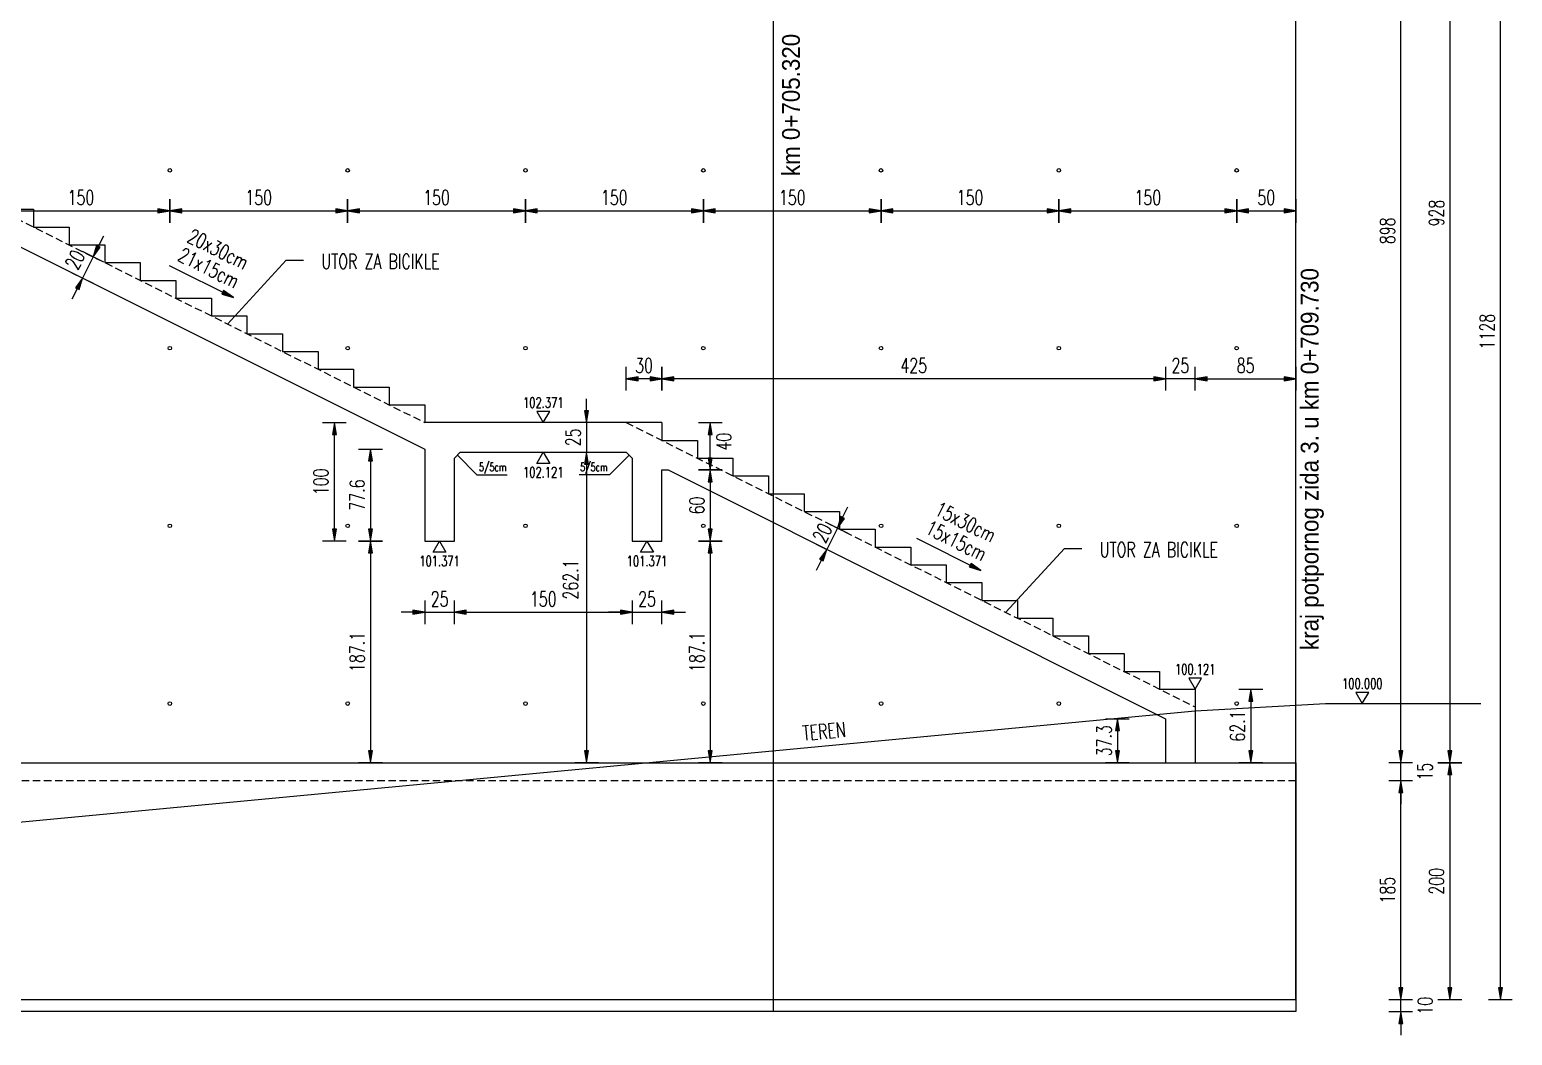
# Model space of a CAD drawing. Extents: x 5880 to 13065, y 60271 to 65757.
# Drawn here: x 10513 to 11764, y 64260 to 65109 of the extents above; entities that cross this region are included whole.
import ezdxf
from ezdxf.enums import TextEntityAlignment as Align

# ---------------------------------------------------------------- set-up
doc = ezdxf.new("R2010")
doc.units = 0
doc.header["$LTSCALE"] = 50
doc.header["$PDMODE"] = 34
doc.header["$PDSIZE"] = 5
doc.linetypes.add('HIDDEN2', pattern=[0.1875, 0.125, -0.0625])
doc.layers.get('DEFPOINTS').update_dxf_attribs({"linetype": 'CONTINUOUS'})
for name, color, linetype in [('BETON', 7, 'CONTINUOUS'), ('BETON TANKO', 40, 'CONTINUOUS'), ('KOTE', 4, 'CONTINUOUS'), ('NEVIDLJIVO', 9, 'HIDDEN2'), ('TANKO', 8, 'CONTINUOUS'), ('TEKST', 7, 'CONTINUOUS')]:
    doc.layers.add(name, color=color, linetype=linetype)
doc.styles.add('KOTE', font='romans.shx', dxfattribs={"width": 0.7})
doc.styles.get("Standard").update_dxf_attribs({"font": 'romans.shx', "width": 0.9})
doc.dimstyles.new('M50', dxfattribs={"dimscale": 100, "dimtxt": 0.125, "dimasz": 0.1, "dimexe": 0.4, "dimexo": 2, "dimgap": 0.05, "dimtad": 1, "dimdec": 1, "dimrnd": 0.01, "dimdsep": 46, "dimtxsty": 'KOTE', "dimblk1": 'S', "dimblk2": 'S', "dimsah": 1, "dimcen": 0.4, "dimdle": 0.4, "dimse1": 1, "dimse2": 1, "dimclrd": 8, "dimclre": 251, "dimclrt": 4, "dimadec": 0, "dimazin": 0, "dimtfac": 1, "dimtdec": 1, "dimtmove": 2, "dimatfit": 3, "dimldrblk": 'S', "dimfxl": 0, "dimtvp": 1, "dimtolj": 1, "dimtzin": 4, "dimarcsym": 0})

# ---------------------------------------------------------------- blocks, each defined once
blk = doc.blocks.new('S')
at = {"layer": 'KOTE', "color": 9}
blk.add_line((0, 1), (0, -1), dxfattribs=at)
blk.add_lwpolyline([(-1, 0.17), (-1, -0.17), (0, 0)], close=True, dxfattribs=at)
at = {"layer": 'KOTE', "color": 9, "linetype": 'ByBlock'}
blk.add_solid([(-1, 0.17), (-1, -0.17), (0, 0)], dxfattribs=at)
blk = doc.blocks.new('*D101')
at = {"layer": 'DEFPOINTS', "color": 0}
for p in [(11581.2, 64289.9), (11669.7, 64289.9), (11581.2, 64279.9)]:
    blk.add_point(p, dxfattribs=at)
at = {"layer": 'TANKO', "color": 8, "lineweight": -2}
for p, q in [((11669.7, 64299.9), (11669.7, 64309.9)), ((11669.7, 64279.9), (11669.7, 64289.9)), ((11669.7, 64269.9), (11669.7, 64259.9))]:
    blk.add_line(p, q, dxfattribs=at)
at = {"layer": 'TANKO', "color": 8, "lineweight": -2, "xscale": 10, "yscale": 10, "zscale": 10}
for p, rotation in [((11669.7, 64289.9), 270), ((11669.7, 64279.9), 90)]:
    blk.add_blockref('S', p, dxfattribs=dict(at, rotation=rotation))
at = {"layer": 'TANKO', "color": 4, "insert": (11690.3, 64284.9), "char_height": 12.5, "attachment_point": 5, "rotation": 90, "style": 'KOTE'}
blk.add_mtext('\\A1;10', dxfattribs=at)
blk = doc.blocks.new('*D102')
at = {"layer": 'DEFPOINTS', "color": 0}
for p in [(11581.2, 64474.9), (11669.7, 64474.9), (11581.2, 64289.9)]:
    blk.add_point(p, dxfattribs=at)
at = {"layer": 'TANKO', "color": 8, "lineweight": -2}
blk.add_line((11669.7, 64299.9), (11669.7, 64464.9), dxfattribs=at)
at = {"layer": 'TANKO', "color": 8, "lineweight": -2, "xscale": 10, "yscale": 10, "zscale": 10}
for p, rotation in [((11669.7, 64474.9), 90), ((11669.7, 64289.9), 270)]:
    blk.add_blockref('S', p, dxfattribs=dict(at, rotation=rotation))
at = {"layer": 'TANKO', "color": 4, "insert": (11658.5, 64382.4), "char_height": 12.5, "attachment_point": 5, "rotation": 90, "style": 'KOTE'}
blk.add_mtext('\\A1;185', dxfattribs=at)
blk = doc.blocks.new('*D103')
at = {"layer": 'DEFPOINTS', "color": 0}
for p in [(11581.2, 65387.8), (11669.7, 65387.8), (11581.2, 64489.9)]:
    blk.add_point(p, dxfattribs=at)
at = {"layer": 'TANKO', "color": 8, "lineweight": -2}
blk.add_line((11669.7, 64499.9), (11669.7, 65377.8), dxfattribs=at)
at = {"layer": 'TANKO', "color": 8, "lineweight": -2, "xscale": 10, "yscale": 10, "zscale": 10}
for p, rotation in [((11669.7, 65387.8), 90), ((11669.7, 64489.9), 270)]:
    blk.add_blockref('S', p, dxfattribs=dict(at, rotation=rotation))
at = {"layer": 'TANKO', "color": 4, "insert": (11658.5, 64938.8), "char_height": 12.5, "attachment_point": 5, "rotation": 90, "style": 'KOTE'}
blk.add_mtext('\\A1;898', dxfattribs=at)
blk = doc.blocks.new('*D120')
at = {"layer": 'DEFPOINTS', "color": 0}
for p in [(11581.2, 65417.8), (11581.2, 64489.9), (11711.1, 64489.9)]:
    blk.add_point(p, dxfattribs=at)
at = {"layer": 'TANKO', "color": 8, "lineweight": -2}
blk.add_line((11711.1, 65407.8), (11711.1, 64499.9), dxfattribs=at)
at = {"layer": 'TANKO', "color": 8, "lineweight": -2, "xscale": 10, "yscale": 10, "zscale": 10}
for p, rotation in [((11711.1, 65417.8), 90), ((11711.1, 64489.9), 270)]:
    blk.add_blockref('S', p, dxfattribs=dict(at, rotation=rotation))
at = {"layer": 'TANKO', "color": 4, "insert": (11699.9, 64953.8), "char_height": 12.5, "attachment_point": 5, "rotation": 90, "style": 'KOTE'}
blk.add_mtext('\\A1;928', dxfattribs=at)
blk = doc.blocks.new('*D121')
at = {"layer": 'DEFPOINTS', "color": 0}
for p in [(11581.2, 64489.9), (11581.2, 64289.9), (11711.1, 64289.9)]:
    blk.add_point(p, dxfattribs=at)
at = {"layer": 'TANKO', "color": 8, "lineweight": -2}
blk.add_line((11711.1, 64479.9), (11711.1, 64299.9), dxfattribs=at)
at = {"layer": 'TANKO', "color": 8, "lineweight": -2, "xscale": 10, "yscale": 10, "zscale": 10}
for p, rotation in [((11711.1, 64489.9), 90), ((11711.1, 64289.9), 270)]:
    blk.add_blockref('S', p, dxfattribs=dict(at, rotation=rotation))
at = {"layer": 'TANKO', "color": 4, "insert": (11699.9, 64389.9), "char_height": 12.5, "attachment_point": 5, "rotation": 90, "style": 'KOTE'}
blk.add_mtext('\\A1;200', dxfattribs=at)
blk = doc.blocks.new('*D122')
at = {"layer": 'DEFPOINTS', "color": 0}
for p in [(11581.2, 65417.8), (11753.8, 65417.8), (11581.2, 64289.9)]:
    blk.add_point(p, dxfattribs=at)
at = {"layer": 'TANKO', "color": 8, "lineweight": -2}
blk.add_line((11753.8, 64299.9), (11753.8, 65407.8), dxfattribs=at)
at = {"layer": 'TANKO', "color": 8, "lineweight": -2, "xscale": 10, "yscale": 10, "zscale": 10}
for p, rotation in [((11753.8, 65417.8), 90), ((11753.8, 64289.9), 270)]:
    blk.add_blockref('S', p, dxfattribs=dict(at, rotation=rotation))
at = {"layer": 'TANKO', "color": 4, "insert": (11742.6, 64853.8), "char_height": 12.5, "attachment_point": 5, "rotation": 90, "style": 'KOTE'}
blk.add_mtext('\\A1;1128', dxfattribs=at)
blk = doc.blocks.new('*D123')
at = {"layer": 'DEFPOINTS', "color": 0}
for p in [(11581.2, 64489.9), (11669.7, 64489.9), (11581.2, 64474.9)]:
    blk.add_point(p, dxfattribs=at)
at = {"layer": 'TANKO', "color": 8, "lineweight": -2}
for p, q in [((11669.7, 64499.9), (11669.7, 64509.9)), ((11669.7, 64474.9), (11669.7, 64489.9)), ((11669.7, 64464.9), (11669.7, 64454.9))]:
    blk.add_line(p, q, dxfattribs=at)
at = {"layer": 'TANKO', "color": 8, "lineweight": -2, "xscale": 10, "yscale": 10, "zscale": 10}
for p, rotation in [((11669.7, 64489.9), 270), ((11669.7, 64474.9), 90)]:
    blk.add_blockref('S', p, dxfattribs=dict(at, rotation=rotation))
at = {"layer": 'TANKO', "color": 4, "insert": (11690.1, 64482.4), "char_height": 12.5, "attachment_point": 5, "rotation": 90, "style": 'KOTE'}
blk.add_mtext('\\A1;15', dxfattribs=at)
blk = doc.blocks.new('*D126')
at = {"layer": 'BETON', "color": 8, "lineweight": -2}
blk.add_line((10856.3, 65479.9), (11036.3, 65479.9), dxfattribs=at)
at = {"layer": 'DEFPOINTS', "color": 0}
for p in [(11046.3, 65479.9), (10846.3, 64790.1), (11046.3, 64777)]:
    blk.add_point(p, dxfattribs=at)
at = {"layer": 'BETON', "color": 8, "lineweight": -2, "xscale": 10, "yscale": 10, "zscale": 10, "rotation": 180}
blk.add_blockref('S', (10846.3, 65479.9), dxfattribs=at)
at = {"layer": 'BETON', "color": 8, "lineweight": -2, "xscale": 10, "yscale": 10, "zscale": 10}
blk.add_blockref('S', (11046.3, 65479.9), dxfattribs=at)
at = {"layer": 'BETON', "color": 4, "insert": (10946.3, 65491.2), "char_height": 12.5, "attachment_point": 5, "style": 'KOTE'}
blk.add_mtext('\\A1;200', dxfattribs=at)
blk = doc.blocks.new('GKOT')
at = {"layer": 'TANKO'}
blk.add_lwpolyline([(0, 0), (0.155, 0.268), (-0.155, 0.268)], close=True, dxfattribs=at)
at = {"layer": 'KOTE', "style": 'KOTE', "width": 0.7}
blk.add_attdef('KOTA', text='', height=0.25, dxfattribs=at).set_placement((0, 0.482), align=Align.MIDDLE)
blk = doc.blocks.new('dKOT')
at = {"layer": 'TANKO'}
blk.add_lwpolyline([(0, 0), (0.155, -0.268), (-0.155, -0.268)], close=True, dxfattribs=at)
at = {"layer": 'KOTE', "style": 'KOTE', "width": 0.7}
blk.add_attdef('KOTA', text='', height=0.25, dxfattribs=at).set_placement((0, -0.482), align=Align.MIDDLE)
blk = doc.blocks.new('*D150')
at = {"layer": 'DEFPOINTS', "color": 0}
for p in [(10567.5, 64916.3), (10557.6, 64899), (10558.5, 64898.5)]:
    blk.add_point(p, dxfattribs=at)
at = {"layer": 'TANKO', "color": 8, "lineweight": -2}
for p, q in [((10571, 64925.8), (10575.5, 64934.7)), ((10566.5, 64916.8), (10557.6, 64899)), ((10553.1, 64890), (10548.6, 64881.1))]:
    blk.add_line(p, q, dxfattribs=at)
at = {"layer": 'TANKO', "color": 8, "lineweight": -2, "xscale": 10, "yscale": 10, "zscale": 10}
for p, rotation in [((10566.5, 64916.8), 243.434948822908), ((10557.6, 64899), 63.43494882290801)]:
    blk.add_blockref('S', p, dxfattribs=dict(at, rotation=rotation))
at = {"layer": 'TANKO', "color": 4, "insert": (10551.2, 64914.3), "char_height": 12.5, "attachment_point": 5, "rotation": 63.4349, "style": 'KOTE'}
blk.add_mtext('\\A1;20', dxfattribs=at)
blk = doc.blocks.new('*D151')
at = {"layer": 'DEFPOINTS', "color": 0}
for p in [(11221.2, 64674.5), (11185.4, 64670), (11212.3, 64656.6)]:
    blk.add_point(p, dxfattribs=at)
at = {"layer": 'TANKO', "color": 8, "lineweight": -2}
for p, q in [((11198.8, 64696.8), (11203.3, 64705.8)), ((11194.4, 64687.9), (11185.4, 64670)), ((11181, 64661.1), (11176.5, 64652.1))]:
    blk.add_line(p, q, dxfattribs=at)
at = {"layer": 'TANKO', "color": 8, "lineweight": -2, "xscale": 10, "yscale": 10, "zscale": 10}
for p, rotation in [((11194.4, 64687.9), 243.434948822922), ((11185.4, 64670), 63.43494882292201)]:
    blk.add_blockref('S', p, dxfattribs=dict(at, rotation=rotation))
at = {"layer": 'TANKO', "color": 4, "insert": (11181.8, 64683.8), "char_height": 12.5, "attachment_point": 5, "rotation": 63.4349, "style": 'KOTE'}
blk.add_mtext('\\A1;20', dxfattribs=at)
blk = doc.blocks.new('STR')
at = {"layer": 'KOTE', "color": 9}
blk.add_lwpolyline([(-1, 0.17), (-1, -0.17), (0, 0)], close=True, dxfattribs=at)
at = {"layer": 'KOTE', "color": 9, "linetype": 'ByBlock'}
blk.add_solid([(-1, 0.17), (-1, -0.17), (0, 0)], dxfattribs=at)
blk = doc.blocks.new('*D158')
at = {"layer": 'DEFPOINTS', "color": 0}
for p in [(10846.3, 64677), (10871.3, 64677), (10871.3, 64616.9)]:
    blk.add_point(p, dxfattribs=at)
at = {"layer": 'TANKO', "color": 8, "lineweight": -2}
for p, q in [((10836.3, 64616.9), (10826.3, 64616.9)), ((10846.3, 64616.9), (10871.3, 64616.9)), ((10881.3, 64616.9), (10891.3, 64616.9))]:
    blk.add_line(p, q, dxfattribs=at)
at = {"layer": 'TANKO', "color": 8, "lineweight": -2, "xscale": 10, "yscale": 10, "zscale": 10}
blk.add_blockref('S', (10846.3, 64616.9), dxfattribs=at)
at = {"layer": 'TANKO', "color": 8, "lineweight": -2, "xscale": 10, "yscale": 10, "zscale": 10, "rotation": 180}
blk.add_blockref('S', (10871.3, 64616.9), dxfattribs=at)
at = {"layer": 'TANKO', "color": 4, "insert": (10858.8, 64628.1), "char_height": 12.5, "attachment_point": 5, "style": 'KOTE'}
blk.add_mtext('\\A1;25', dxfattribs=at)
blk = doc.blocks.new('*D159')
at = {"layer": 'DEFPOINTS', "color": 0}
for p in [(10871.3, 64677), (11021.3, 64677), (11021.3, 64616.9)]:
    blk.add_point(p, dxfattribs=at)
at = {"layer": 'TANKO', "color": 8, "lineweight": -2}
blk.add_line((10881.3, 64616.9), (11011.3, 64616.9), dxfattribs=at)
at = {"layer": 'TANKO', "color": 8, "lineweight": -2, "xscale": 10, "yscale": 10, "zscale": 10, "rotation": 180}
blk.add_blockref('S', (10871.3, 64616.9), dxfattribs=at)
at = {"layer": 'TANKO', "color": 8, "lineweight": -2, "xscale": 10, "yscale": 10, "zscale": 10}
blk.add_blockref('S', (11021.3, 64616.9), dxfattribs=at)
at = {"layer": 'TANKO', "color": 4, "insert": (10946.3, 64628.1), "char_height": 12.5, "attachment_point": 5, "style": 'KOTE'}
blk.add_mtext('\\A1;150', dxfattribs=at)
blk = doc.blocks.new('*D160')
at = {"layer": 'DEFPOINTS', "color": 0}
for p in [(11021.3, 64677), (11046.3, 64677), (11046.3, 64616.9)]:
    blk.add_point(p, dxfattribs=at)
at = {"layer": 'TANKO', "color": 8, "lineweight": -2}
for p, q in [((11011.3, 64616.9), (11001.3, 64616.9)), ((11021.3, 64616.9), (11046.3, 64616.9)), ((11056.3, 64616.9), (11066.3, 64616.9))]:
    blk.add_line(p, q, dxfattribs=at)
at = {"layer": 'TANKO', "color": 8, "lineweight": -2, "xscale": 10, "yscale": 10, "zscale": 10}
blk.add_blockref('S', (11021.3, 64616.9), dxfattribs=at)
at = {"layer": 'TANKO', "color": 8, "lineweight": -2, "xscale": 10, "yscale": 10, "zscale": 10, "rotation": 180}
blk.add_blockref('S', (11046.3, 64616.9), dxfattribs=at)
at = {"layer": 'TANKO', "color": 4, "insert": (11033.8, 64628.1), "char_height": 12.5, "attachment_point": 5, "style": 'KOTE'}
blk.add_mtext('\\A1;25', dxfattribs=at)
blk = doc.blocks.new('*D161')
at = {"layer": 'DEFPOINTS', "color": 0}
for p in [(11046.3, 64737), (11046.3, 64677), (11087.1, 64677)]:
    blk.add_point(p, dxfattribs=at)
at = {"layer": 'TANKO', "color": 8, "lineweight": -2}
blk.add_line((11087.1, 64727), (11087.1, 64687), dxfattribs=at)
at = {"layer": 'TANKO', "color": 8, "lineweight": -2, "xscale": 10, "yscale": 10, "zscale": 10}
for p, rotation in [((11087.1, 64737), 90), ((11087.1, 64677), 270)]:
    blk.add_blockref('S', p, dxfattribs=dict(at, rotation=rotation))
at = {"layer": 'TANKO', "color": 4, "insert": (11075.9, 64707), "char_height": 12.5, "attachment_point": 5, "rotation": 90, "style": 'KOTE'}
blk.add_mtext('\\A1;60', dxfattribs=at)
blk = doc.blocks.new('*D162')
at = {"layer": 'DEFPOINTS', "color": 0}
for p in [(11046.3, 64677), (11079.6, 64489.9), (11087.1, 64489.9)]:
    blk.add_point(p, dxfattribs=at)
at = {"layer": 'TANKO', "color": 8, "lineweight": -2}
blk.add_line((11087.1, 64667), (11087.1, 64499.9), dxfattribs=at)
at = {"layer": 'TANKO', "color": 8, "lineweight": -2, "xscale": 10, "yscale": 10, "zscale": 10}
for p, rotation in [((11087.1, 64677), 90), ((11087.1, 64489.9), 270)]:
    blk.add_blockref('S', p, dxfattribs=dict(at, rotation=rotation))
at = {"layer": 'TANKO', "color": 4, "insert": (11075.9, 64583.4), "char_height": 12.5, "attachment_point": 5, "rotation": 90, "style": 'KOTE'}
blk.add_mtext('\\A1;187.1', dxfattribs=at)
blk = doc.blocks.new('*D163')
at = {"layer": 'DEFPOINTS', "color": 0}
for p in [(10846.3, 64754.6), (10800.5, 64677), (10846.3, 64677)]:
    blk.add_point(p, dxfattribs=at)
at = {"layer": 'TANKO', "color": 8, "lineweight": -2}
blk.add_line((10800.5, 64744.6), (10800.5, 64687), dxfattribs=at)
at = {"layer": 'TANKO', "color": 8, "lineweight": -2, "xscale": 10, "yscale": 10, "zscale": 10}
for p, rotation in [((10800.5, 64754.6), 90), ((10800.5, 64677), 270)]:
    blk.add_blockref('S', p, dxfattribs=dict(at, rotation=rotation))
at = {"layer": 'TANKO', "color": 4, "insert": (10789.2, 64715.8), "char_height": 12.5, "attachment_point": 5, "rotation": 90, "style": 'KOTE'}
blk.add_mtext('\\A1;77.6', dxfattribs=at)
blk = doc.blocks.new('*D164')
at = {"layer": 'DEFPOINTS', "color": 0}
for p in [(10846.3, 64677), (10800.5, 64489.9), (10800.5, 64489.9)]:
    blk.add_point(p, dxfattribs=at)
at = {"layer": 'TANKO', "color": 8, "lineweight": -2}
blk.add_line((10800.5, 64667), (10800.5, 64499.9), dxfattribs=at)
at = {"layer": 'TANKO', "color": 8, "lineweight": -2, "xscale": 10, "yscale": 10, "zscale": 10}
for p, rotation in [((10800.5, 64677), 90), ((10800.5, 64489.9), 270)]:
    blk.add_blockref('S', p, dxfattribs=dict(at, rotation=rotation))
at = {"layer": 'TANKO', "color": 4, "insert": (10789.2, 64583.4), "char_height": 12.5, "attachment_point": 5, "rotation": 90, "style": 'KOTE'}
blk.add_mtext('\\A1;187.1', dxfattribs=at)
blk = doc.blocks.new('*D165')
at = {"layer": 'DEFPOINTS', "color": 0}
for p in [(10981.8, 64777), (10981.8, 64752), (10982.8, 64752)]:
    blk.add_point(p, dxfattribs=at)
at = {"layer": 'TANKO', "color": 8, "lineweight": -2}
for p, q in [((10982.8, 64787), (10982.8, 64797)), ((10982.8, 64777), (10982.8, 64752)), ((10982.8, 64742), (10982.8, 64732))]:
    blk.add_line(p, q, dxfattribs=at)
at = {"layer": 'TANKO', "color": 8, "lineweight": -2, "xscale": 10, "yscale": 10, "zscale": 10}
for p, rotation in [((10982.8, 64777), 270), ((10982.8, 64752), 90)]:
    blk.add_blockref('S', p, dxfattribs=dict(at, rotation=rotation))
at = {"layer": 'TANKO', "color": 4, "insert": (10971.5, 64764.5), "char_height": 12.5, "attachment_point": 5, "rotation": 90, "style": 'KOTE'}
blk.add_mtext('\\A1;25', dxfattribs=at)
blk = doc.blocks.new('*D166')
at = {"layer": 'DEFPOINTS', "color": 0}
for p in [(10981.8, 64752), (10982.8, 64489.9), (10982.8, 64489.9)]:
    blk.add_point(p, dxfattribs=at)
at = {"layer": 'TANKO', "color": 8, "lineweight": -2}
blk.add_line((10982.8, 64742), (10982.8, 64499.9), dxfattribs=at)
at = {"layer": 'TANKO', "color": 8, "lineweight": -2, "xscale": 10, "yscale": 10, "zscale": 10}
for p, rotation in [((10982.8, 64752), 90), ((10982.8, 64489.9), 270)]:
    blk.add_blockref('S', p, dxfattribs=dict(at, rotation=rotation))
at = {"layer": 'TANKO', "color": 4, "insert": (10969.4, 64644.6), "char_height": 12.5, "attachment_point": 5, "rotation": 90, "style": 'KOTE'}
blk.add_mtext('\\A1;262.1', dxfattribs=at)
blk = doc.blocks.new('*D180')
at = {"layer": 'DEFPOINTS', "color": 0}
for p in [(10770, 64777), (10846.3, 64777), (10846.3, 64677)]:
    blk.add_point(p, dxfattribs=at)
at = {"layer": 'TANKO', "color": 8, "lineweight": -2}
blk.add_line((10770, 64687), (10770, 64767), dxfattribs=at)
at = {"layer": 'TANKO', "color": 8, "lineweight": -2, "xscale": 10, "yscale": 10, "zscale": 10}
for p, rotation in [((10770, 64777), 90), ((10770, 64677), 270)]:
    blk.add_blockref('S', p, dxfattribs=dict(at, rotation=rotation))
at = {"layer": 'TANKO', "color": 4, "insert": (10758.7, 64727), "char_height": 12.5, "attachment_point": 5, "rotation": 90, "style": 'KOTE'}
blk.add_mtext('\\A1;100', dxfattribs=at)
blk = doc.blocks.new('*D272')
at = {"layer": 'DEFPOINTS', "color": 0}
for p in [(11471.3, 64527.1), (11430.6, 64489.9), (11471.3, 64489.9)]:
    blk.add_point(p, dxfattribs=at)
at = {"layer": 'TANKO', "color": 8, "lineweight": -2}
blk.add_line((11430.6, 64517.1), (11430.6, 64499.9), dxfattribs=at)
at = {"layer": 'TANKO', "color": 8, "lineweight": -2, "xscale": 10, "yscale": 10, "zscale": 10}
for p, rotation in [((11430.6, 64527.1), 90), ((11430.6, 64489.9), 270)]:
    blk.add_blockref('S', p, dxfattribs=dict(at, rotation=rotation))
at = {"layer": 'TANKO', "color": 4, "insert": (11419.4, 64508.5), "char_height": 12.5, "attachment_point": 5, "rotation": 90, "style": 'KOTE'}
blk.add_mtext('\\A1;37.3', dxfattribs=at)
blk = doc.blocks.new('*D273')
at = {"layer": 'DEFPOINTS', "color": 0}
for p in [(11496.3, 64552), (11496.3, 64489.9), (11543.2, 64489.9)]:
    blk.add_point(p, dxfattribs=at)
at = {"layer": 'TANKO', "color": 8, "lineweight": -2}
blk.add_line((11543.2, 64542), (11543.2, 64499.9), dxfattribs=at)
at = {"layer": 'TANKO', "color": 8, "lineweight": -2, "xscale": 10, "yscale": 10, "zscale": 10}
for p, rotation in [((11543.2, 64552), 90), ((11543.2, 64489.9), 270)]:
    blk.add_blockref('S', p, dxfattribs=dict(at, rotation=rotation))
at = {"layer": 'TANKO', "color": 4, "insert": (11532, 64520.9), "char_height": 12.5, "attachment_point": 5, "rotation": 90, "style": 'KOTE'}
blk.add_mtext('\\A1;62.1', dxfattribs=at)
blk = doc.blocks.new('*D281')
at = {"layer": 'DEFPOINTS', "color": 0}
for p in [(11471.3, 64814), (11496.3, 64552), (11471.3, 64527.1)]:
    blk.add_point(p, dxfattribs=at)
at = {"layer": 'TANKO', "color": 8, "lineweight": -2}
for p, q in [((11461.3, 64814), (11451.3, 64814)), ((11496.3, 64814), (11471.3, 64814)), ((11506.3, 64814), (11516.3, 64814))]:
    blk.add_line(p, q, dxfattribs=at)
at = {"layer": 'TANKO', "color": 8, "lineweight": -2, "xscale": 10, "yscale": 10, "zscale": 10}
blk.add_blockref('S', (11471.3, 64814), dxfattribs=at)
at = {"layer": 'TANKO', "color": 8, "lineweight": -2, "xscale": 10, "yscale": 10, "zscale": 10, "rotation": 180}
blk.add_blockref('S', (11496.3, 64814), dxfattribs=at)
at = {"layer": 'TANKO', "color": 4, "insert": (11483.8, 64825.2), "char_height": 12.5, "attachment_point": 5, "style": 'KOTE'}
blk.add_mtext('\\A1;25', dxfattribs=at)
blk = doc.blocks.new('*D282')
at = {"layer": 'DEFPOINTS', "color": 0}
for p in [(11046.3, 64814), (11046.3, 64777), (11471.3, 64527.1)]:
    blk.add_point(p, dxfattribs=at)
at = {"layer": 'TANKO', "color": 8, "lineweight": -2}
blk.add_line((11461.3, 64814), (11056.3, 64814), dxfattribs=at)
at = {"layer": 'TANKO', "color": 8, "lineweight": -2, "xscale": 10, "yscale": 10, "zscale": 10, "rotation": 180}
blk.add_blockref('S', (11046.3, 64814), dxfattribs=at)
at = {"layer": 'TANKO', "color": 8, "lineweight": -2, "xscale": 10, "yscale": 10, "zscale": 10}
blk.add_blockref('S', (11471.3, 64814), dxfattribs=at)
at = {"layer": 'TANKO', "color": 4, "insert": (11258.8, 64825.2), "char_height": 12.5, "attachment_point": 5, "style": 'KOTE'}
blk.add_mtext('\\A1;425', dxfattribs=at)
blk = doc.blocks.new('*D285')
at = {"layer": 'BETON', "color": 8, "lineweight": -2}
blk.add_line((10256.3, 65479.9), (10836.3, 65479.9), dxfattribs=at)
at = {"layer": 'DEFPOINTS', "color": 0}
for p in [(10846.3, 65479.9), (10246.3, 65092), (10846.3, 64790.1)]:
    blk.add_point(p, dxfattribs=at)
at = {"layer": 'BETON', "color": 8, "lineweight": -2, "xscale": 10, "yscale": 10, "zscale": 10, "rotation": 180}
blk.add_blockref('S', (10246.3, 65479.9), dxfattribs=at)
at = {"layer": 'BETON', "color": 8, "lineweight": -2, "xscale": 10, "yscale": 10, "zscale": 10}
blk.add_blockref('S', (10846.3, 65479.9), dxfattribs=at)
at = {"layer": 'BETON', "color": 4, "insert": (10546.3, 65491.2), "char_height": 12.5, "attachment_point": 5, "style": 'KOTE'}
blk.add_mtext('\\A1;2{\\fRomanS|b0|i0|c238|p2;0x30=}600', dxfattribs=at)
blk = doc.blocks.new('*D286')
at = {"layer": 'BETON', "color": 8, "lineweight": -2}
blk.add_line((11056.3, 65481.9), (11486.3, 65481.9), dxfattribs=at)
at = {"layer": 'DEFPOINTS', "color": 0}
for p in [(11496.3, 65481.9), (11046.3, 64777), (11496.3, 64552)]:
    blk.add_point(p, dxfattribs=at)
at = {"layer": 'BETON', "color": 8, "lineweight": -2, "xscale": 10, "yscale": 10, "zscale": 10, "rotation": 180}
blk.add_blockref('S', (11046.3, 65481.9), dxfattribs=at)
at = {"layer": 'BETON', "color": 8, "lineweight": -2, "xscale": 10, "yscale": 10, "zscale": 10}
blk.add_blockref('S', (11496.3, 65481.9), dxfattribs=at)
at = {"layer": 'BETON', "color": 4, "insert": (11271.3, 65493.2), "char_height": 12.5, "attachment_point": 5, "style": 'KOTE'}
blk.add_mtext('\\A1;1{\\fRomanS|b0|i0|c238|p2;5x30=}450', dxfattribs=at)
blk = doc.blocks.new('*D287')
at = {"layer": 'DEFPOINTS', "color": 0}
for p in [(11581.2, 65481.9), (11581.2, 65417.8), (11496.3, 64552)]:
    blk.add_point(p, dxfattribs=at)
at = {"layer": 'TANKO', "color": 8, "lineweight": -2}
blk.add_line((11506.3, 65481.9), (11571.2, 65481.9), dxfattribs=at)
at = {"layer": 'TANKO', "color": 8, "lineweight": -2, "xscale": 10, "yscale": 10, "zscale": 10, "rotation": 180}
blk.add_blockref('S', (11496.3, 65481.9), dxfattribs=at)
at = {"layer": 'TANKO', "color": 8, "lineweight": -2, "xscale": 10, "yscale": 10, "zscale": 10}
blk.add_blockref('S', (11581.2, 65481.9), dxfattribs=at)
at = {"layer": 'TANKO', "color": 4, "insert": (11538.8, 65493.1), "char_height": 12.5, "attachment_point": 5, "style": 'KOTE'}
blk.add_mtext('\\A1;85', dxfattribs=at)
blk = doc.blocks.new('*D288')
at = {"layer": 'DEFPOINTS', "color": 0}
for p in [(11581.2, 64814), (11581.2, 64795), (11496.3, 64552)]:
    blk.add_point(p, dxfattribs=at)
at = {"layer": 'TANKO', "color": 8, "lineweight": -2}
blk.add_line((11506.3, 64814), (11571.2, 64814), dxfattribs=at)
at = {"layer": 'TANKO', "color": 8, "lineweight": -2, "xscale": 10, "yscale": 10, "zscale": 10, "rotation": 180}
blk.add_blockref('S', (11496.3, 64814), dxfattribs=at)
at = {"layer": 'TANKO', "color": 8, "lineweight": -2, "xscale": 10, "yscale": 10, "zscale": 10}
blk.add_blockref('S', (11581.2, 64814), dxfattribs=at)
at = {"layer": 'TANKO', "color": 4, "insert": (11538.8, 64825.2), "char_height": 12.5, "attachment_point": 5, "style": 'KOTE'}
blk.add_mtext('\\A1;85', dxfattribs=at)
blk = doc.blocks.new('*D290')
at = {"layer": 'DEFPOINTS', "color": 0}
for p in [(11046.3, 64777), (11087.1, 64777), (11051.5, 64737)]:
    blk.add_point(p, dxfattribs=at)
at = {"layer": 'TANKO', "color": 8, "lineweight": -2}
blk.add_line((11087.1, 64747), (11087.1, 64767), dxfattribs=at)
at = {"layer": 'TANKO', "color": 8, "lineweight": -2, "xscale": 10, "yscale": 10, "zscale": 10}
for p, rotation in [((11087.1, 64777), 90), ((11087.1, 64737), 270)]:
    blk.add_blockref('S', p, dxfattribs=dict(at, rotation=rotation))
at = {"layer": 'TANKO', "color": 4, "insert": (11098.6, 64760.8), "char_height": 12.5, "attachment_point": 5, "rotation": 90, "style": 'KOTE'}
blk.add_mtext('\\A1;40', dxfattribs=at)
blk = doc.blocks.new('*D603')
at = {"layer": 'DEFPOINTS', "color": 0}
for p in [(11016.3, 64814), (11016.3, 64777), (11046.3, 64777)]:
    blk.add_point(p, dxfattribs=at)
at = {"layer": 'TANKO', "color": 8, "lineweight": -2}
blk.add_line((11036.3, 64814), (11026.3, 64814), dxfattribs=at)
at = {"layer": 'TANKO', "color": 8, "lineweight": -2, "xscale": 10, "yscale": 10, "zscale": 10, "rotation": 180}
blk.add_blockref('S', (11016.3, 64814), dxfattribs=at)
at = {"layer": 'TANKO', "color": 8, "lineweight": -2, "xscale": 10, "yscale": 10, "zscale": 10}
blk.add_blockref('S', (11046.3, 64814), dxfattribs=at)
at = {"layer": 'TANKO', "color": 4, "insert": (11031.3, 64825.2), "char_height": 12.5, "attachment_point": 5, "style": 'KOTE'}
blk.add_mtext('\\A1;30', dxfattribs=at)
blk = doc.blocks.new('A$C788B3A02')
at = {"layer": 'TANKO'}
for centre in [(1350, 150), (1500, 150), (1650, 150), (1800, 150), (1950, 150), (2100, 150), (2250, 150)]:
    blk.add_circle(centre, 1.5, dxfattribs=at)
blk = doc.blocks.new('*D665')
at = {"layer": 'DEFPOINTS', "color": 0}
for p in [(10481.2, 64988.4), (10631.2, 64988.4), (10631.2, 64955.6)]:
    blk.add_point(p, dxfattribs=at)
at = {"layer": 'TANKO', "color": 8, "lineweight": -2}
blk.add_line((10491.2, 64955.6), (10621.2, 64955.6), dxfattribs=at)
at = {"layer": 'TANKO', "color": 8, "lineweight": -2, "xscale": 10, "yscale": 10, "zscale": 10, "rotation": 180}
blk.add_blockref('S', (10481.2, 64955.6), dxfattribs=at)
at = {"layer": 'TANKO', "color": 8, "lineweight": -2, "xscale": 10, "yscale": 10, "zscale": 10}
blk.add_blockref('S', (10631.2, 64955.6), dxfattribs=at)
at = {"layer": 'TANKO', "color": 4, "insert": (10556.2, 64966.9), "char_height": 12.5, "attachment_point": 5, "style": 'KOTE'}
blk.add_mtext('\\A1;150', dxfattribs=at)
blk = doc.blocks.new('*D666')
at = {"layer": 'DEFPOINTS', "color": 0}
for p in [(10631.2, 64988.4), (10781.2, 64988.3), (10781.2, 64955.6)]:
    blk.add_point(p, dxfattribs=at)
at = {"layer": 'TANKO', "color": 8, "lineweight": -2}
blk.add_line((10641.2, 64955.6), (10771.2, 64955.6), dxfattribs=at)
at = {"layer": 'TANKO', "color": 8, "lineweight": -2, "xscale": 10, "yscale": 10, "zscale": 10, "rotation": 180}
blk.add_blockref('S', (10631.2, 64955.6), dxfattribs=at)
at = {"layer": 'TANKO', "color": 8, "lineweight": -2, "xscale": 10, "yscale": 10, "zscale": 10}
blk.add_blockref('S', (10781.2, 64955.6), dxfattribs=at)
at = {"layer": 'TANKO', "color": 4, "insert": (10706.2, 64966.9), "char_height": 12.5, "attachment_point": 5, "style": 'KOTE'}
blk.add_mtext('\\A1;150', dxfattribs=at)
blk = doc.blocks.new('*D667')
at = {"layer": 'DEFPOINTS', "color": 0}
for p in [(10781.2, 64988.3), (10931.2, 64988.4), (10931.2, 64955.6)]:
    blk.add_point(p, dxfattribs=at)
at = {"layer": 'TANKO', "color": 8, "lineweight": -2}
blk.add_line((10791.2, 64955.6), (10921.2, 64955.6), dxfattribs=at)
at = {"layer": 'TANKO', "color": 8, "lineweight": -2, "xscale": 10, "yscale": 10, "zscale": 10, "rotation": 180}
blk.add_blockref('S', (10781.2, 64955.6), dxfattribs=at)
at = {"layer": 'TANKO', "color": 8, "lineweight": -2, "xscale": 10, "yscale": 10, "zscale": 10}
blk.add_blockref('S', (10931.2, 64955.6), dxfattribs=at)
at = {"layer": 'TANKO', "color": 4, "insert": (10856.2, 64966.9), "char_height": 12.5, "attachment_point": 5, "style": 'KOTE'}
blk.add_mtext('\\A1;150', dxfattribs=at)
blk = doc.blocks.new('*D668')
at = {"layer": 'DEFPOINTS', "color": 0}
for p in [(10931.2, 64988.4), (11081.3, 64988.4), (11081.3, 64955.6)]:
    blk.add_point(p, dxfattribs=at)
at = {"layer": 'TANKO', "color": 8, "lineweight": -2}
blk.add_line((10941.2, 64955.6), (11071.3, 64955.6), dxfattribs=at)
at = {"layer": 'TANKO', "color": 8, "lineweight": -2, "xscale": 10, "yscale": 10, "zscale": 10, "rotation": 180}
blk.add_blockref('S', (10931.2, 64955.6), dxfattribs=at)
at = {"layer": 'TANKO', "color": 8, "lineweight": -2, "xscale": 10, "yscale": 10, "zscale": 10}
blk.add_blockref('S', (11081.3, 64955.6), dxfattribs=at)
at = {"layer": 'TANKO', "color": 4, "insert": (11006.2, 64966.9), "char_height": 12.5, "attachment_point": 5, "style": 'KOTE'}
blk.add_mtext('\\A1;150', dxfattribs=at)
blk = doc.blocks.new('*D669')
at = {"layer": 'DEFPOINTS', "color": 0}
for p in [(11081.3, 64988.4), (11231.3, 64988.4), (11231.3, 64955.6)]:
    blk.add_point(p, dxfattribs=at)
at = {"layer": 'TANKO', "color": 8, "lineweight": -2}
blk.add_line((11091.3, 64955.6), (11221.3, 64955.6), dxfattribs=at)
at = {"layer": 'TANKO', "color": 8, "lineweight": -2, "xscale": 10, "yscale": 10, "zscale": 10, "rotation": 180}
blk.add_blockref('S', (11081.3, 64955.6), dxfattribs=at)
at = {"layer": 'TANKO', "color": 8, "lineweight": -2, "xscale": 10, "yscale": 10, "zscale": 10}
blk.add_blockref('S', (11231.3, 64955.6), dxfattribs=at)
at = {"layer": 'TANKO', "color": 4, "insert": (11156.3, 64966.9), "char_height": 12.5, "attachment_point": 5, "style": 'KOTE'}
blk.add_mtext('\\A1;150', dxfattribs=at)
blk = doc.blocks.new('*D670')
at = {"layer": 'DEFPOINTS', "color": 0}
for p in [(11231.3, 64988.4), (11381.3, 64988.4), (11381.3, 64955.6)]:
    blk.add_point(p, dxfattribs=at)
at = {"layer": 'TANKO', "color": 8, "lineweight": -2}
blk.add_line((11241.3, 64955.6), (11371.3, 64955.6), dxfattribs=at)
at = {"layer": 'TANKO', "color": 8, "lineweight": -2, "xscale": 10, "yscale": 10, "zscale": 10, "rotation": 180}
blk.add_blockref('S', (11231.3, 64955.6), dxfattribs=at)
at = {"layer": 'TANKO', "color": 8, "lineweight": -2, "xscale": 10, "yscale": 10, "zscale": 10}
blk.add_blockref('S', (11381.3, 64955.6), dxfattribs=at)
at = {"layer": 'TANKO', "color": 4, "insert": (11306.3, 64966.9), "char_height": 12.5, "attachment_point": 5, "style": 'KOTE'}
blk.add_mtext('\\A1;150', dxfattribs=at)
blk = doc.blocks.new('*D671')
at = {"layer": 'DEFPOINTS', "color": 0}
for p in [(11381.3, 64988.4), (11531.3, 64988.4), (11531.3, 64955.6)]:
    blk.add_point(p, dxfattribs=at)
at = {"layer": 'TANKO', "color": 8, "lineweight": -2}
blk.add_line((11391.3, 64955.6), (11521.3, 64955.6), dxfattribs=at)
at = {"layer": 'TANKO', "color": 8, "lineweight": -2, "xscale": 10, "yscale": 10, "zscale": 10, "rotation": 180}
blk.add_blockref('S', (11381.3, 64955.6), dxfattribs=at)
at = {"layer": 'TANKO', "color": 8, "lineweight": -2, "xscale": 10, "yscale": 10, "zscale": 10}
blk.add_blockref('S', (11531.3, 64955.6), dxfattribs=at)
at = {"layer": 'TANKO', "color": 4, "insert": (11456.3, 64966.9), "char_height": 12.5, "attachment_point": 5, "style": 'KOTE'}
blk.add_mtext('\\A1;150', dxfattribs=at)
blk = doc.blocks.new('*D672')
at = {"layer": 'DEFPOINTS', "color": 0}
for p in [(11531.3, 64988.4), (11581.2, 64982.3), (11581.2, 64955.6)]:
    blk.add_point(p, dxfattribs=at)
at = {"layer": 'TANKO', "color": 8, "lineweight": -2}
blk.add_line((11541.3, 64955.6), (11571.2, 64955.6), dxfattribs=at)
at = {"layer": 'TANKO', "color": 8, "lineweight": -2, "xscale": 10, "yscale": 10, "zscale": 10, "rotation": 180}
blk.add_blockref('S', (11531.3, 64955.6), dxfattribs=at)
at = {"layer": 'TANKO', "color": 8, "lineweight": -2, "xscale": 10, "yscale": 10, "zscale": 10}
blk.add_blockref('S', (11581.2, 64955.6), dxfattribs=at)
at = {"layer": 'TANKO', "color": 4, "insert": (11556.2, 64966.9), "char_height": 12.5, "attachment_point": 5, "style": 'KOTE'}
blk.add_mtext('\\A1;50', dxfattribs=at)

msp = doc.modelspace()

# ---------------------------------------------------------------- linework, layer by layer
at = {"layer": 'BETON'}
for p, q in [((11581.25, 64289.86), (11581.25, 65417.81)), ((10251.54, 65051.98), (10846.26, 64754.62)), ((10486.26, 64956.98), (10516.26, 64956.98)), ((10516.26, 64956.98), (10516.26, 64941.98)), ((10516.26, 64941.98), (10546.26, 64941.98)), ((10546.26, 64941.98), (10546.26, 64926.98)), ((10546.26, 64926.98), (10576.26, 64926.98)), ((10576.26, 64926.98), (10576.26, 64911.98)), ((10576.26, 64911.98), (10606.26, 64911.98)), ((10606.26, 64911.98), (10606.26, 64896.98)), ((10606.26, 64896.98), (10636.26, 64896.98)), ((10636.26, 64896.98), (10636.26, 64881.98)), ((10636.26, 64881.98), (10666.26, 64881.98)), ((10666.26, 64881.98), (10666.26, 64866.98)), ((10666.26, 64866.98), (10696.26, 64866.98)), ((10696.26, 64866.98), (10696.26, 64851.98)), ((10696.26, 64851.98), (10726.26, 64851.98)), ((10726.26, 64851.98), (10726.26, 64836.98)), ((10726.26, 64836.98), (10756.26, 64836.98)), ((10756.26, 64836.98), (10756.26, 64821.98)), ((10756.26, 64821.98), (10786.26, 64821.98)), ((10786.26, 64821.98), (10786.26, 64806.98)), ((10786.26, 64806.98), (10816.26, 64806.98)), ((10816.26, 64806.98), (10816.26, 64791.98)), ((10816.26, 64791.98), (10846.26, 64791.98)), ((10846.26, 64791.98), (10846.26, 64776.98)), ((11046.26, 64776.98), (10846.26, 64776.98)), ((11046.26, 64776.98), (11046.26, 64761.98)), ((11046.26, 64761.98), (11076.26, 64761.98)), ((11076.26, 64761.98), (11076.26, 64746.98)), ((10846.26, 64754.62), (10846.26, 64676.98)), ((10871.26, 64746.98), (10876.26, 64751.98)), ((10871.26, 64676.98), (10871.26, 64746.98)), ((10876.26, 64751.98), (11016.26, 64751.98)), ((11021.26, 64746.98), (11016.26, 64751.98)), ((11021.26, 64746.98), (11021.26, 64676.98)), ((11076.26, 64746.98), (11106.26, 64746.98)), ((11106.26, 64746.98), (11106.26, 64731.98)), ((11046.26, 64676.98), (11046.26, 64736.98)), ((11046.26, 64736.98), (11051.54, 64736.98)), ((11051.54, 64736.98), (11471.26, 64527.12)), ((11106.26, 64731.98), (11136.26, 64731.98)), ((11136.26, 64731.98), (11136.26, 64716.98)), ((11136.26, 64716.98), (11166.26, 64716.98)), ((11166.26, 64716.98), (11166.26, 64701.98)), ((11166.26, 64701.98), (11196.26, 64701.98)), ((11196.26, 64701.98), (11196.26, 64686.98)), ((11196.26, 64686.98), (11226.26, 64686.98)), ((11226.26, 64686.98), (11226.26, 64671.98)), ((10846.26, 64676.98), (10871.26, 64676.98)), ((11021.26, 64676.98), (11046.26, 64676.98)), ((11226.26, 64671.98), (11256.26, 64671.98)), ((11256.26, 64671.98), (11256.26, 64656.98)), ((11256.26, 64656.98), (11286.26, 64656.98)), ((11286.26, 64656.98), (11286.26, 64641.98)), ((11286.26, 64641.98), (11316.26, 64641.98)), ((11316.26, 64641.98), (11316.26, 64626.98)), ((11316.26, 64626.98), (11346.26, 64626.98)), ((11346.26, 64626.98), (11346.26, 64611.98)), ((11346.26, 64611.98), (11376.26, 64611.98)), ((11376.26, 64611.98), (11376.26, 64596.98)), ((11376.26, 64596.98), (11406.26, 64596.98)), ((11406.26, 64596.98), (11406.26, 64581.98)), ((11406.26, 64581.98), (11436.26, 64581.98)), ((11436.26, 64581.98), (11436.26, 64566.98)), ((11436.26, 64566.98), (11466.26, 64566.98)), ((11466.26, 64566.98), (11466.26, 64551.98)), ((11466.26, 64551.98), (11496.26, 64551.98)), ((11496.26, 64551.98), (11496.26, 64489.86)), ((11471.26, 64527.12), (11471.26, 64489.86)), ((11471.26, 64489.86), (11496.26, 64489.86))]:
    msp.add_line(p, q, dxfattribs=at)
at = {"layer": 'BETON', "color": 84}
for p, q in [((10020.25, 64394), (11496.26, 64533.86)), ((11496.26, 64533.86), (11606.25, 64539.86)), ((11606.25, 64539.86), (11737.14, 64539.86))]:
    msp.add_line(p, q, dxfattribs=at)
at = {"layer": 'BETON'}
msp.add_lwpolyline([(9231.25, 64489.86), (11581.25, 64489.86), (11581.25, 64289.86), (9231.25, 64289.86)], close=True, dxfattribs=at)
at = {"layer": 'BETON TANKO'}
for p, q in [((11581.25, 64289.86), (11581.25, 64279.86)), ((11581.25, 64279.86), (6315.24, 64279.86))]:
    msp.add_line(p, q, dxfattribs=at)
at = {"layer": 'NEVIDLJIVO'}
for p, q in [((10216.26, 65091.98), (10846.26, 64776.98)), ((11016.26, 64776.98), (11496.26, 64536.98)), ((9231.25, 64474.86), (11581.25, 64474.86))]:
    msp.add_line(p, q, dxfattribs=at)
at = {"layer": 'TANKO'}
for p, q in [((11140.25, 65416.92), (11140.25, 64279.86)), ((10630.51, 64909.64), (10684.79, 64882.5)), ((10679.88, 64860.17), (10729.43, 64914.1)), ((10729.43, 64914.1), (10743.94, 64914.1)), ((10873.76, 64749.48), (10890.31, 64732.82)), ((11018.76, 64749.48), (11002.21, 64732.82)), ((10890.31, 64732.82), (10915.93, 64732.82)), ((11002.21, 64732.82), (10976.59, 64732.82)), ((11261.1, 64679.35), (11315.38, 64652.21)), ((11336.5, 64616.86), (11386.05, 64670.78)), ((11386.05, 64670.78), (11400.56, 64670.78))]:
    msp.add_line(p, q, dxfattribs=at)
for centre in [(10631.25, 64689.85), (10781.25, 64689.85), (10931.25, 64689.85), (11081.25, 64689.85), (11231.25, 64689.85), (11381.25, 64689.85), (11531.25, 64689.86), (10631.25, 64539.85), (10781.25, 64539.85), (10931.25, 64539.85), (11081.25, 64539.85), (11231.25, 64539.85), (11381.25, 64539.85), (11531.25, 64539.86)]:
    msp.add_circle(centre, 1.5, dxfattribs=at)

# ---------------------------------------------------------------- block references
at = {"layer": 'KOTE', "xscale": 10, "yscale": 10, "zscale": 10, "rotation": 333.434948822922}
for p in [(10684.79, 64882.5), (11315.38, 64652.21)]:
    msp.add_blockref('STR', p, dxfattribs=at)
at = {"layer": 'TANKO'}
for p in [(9281.24, 64839.83), (9281.24, 64689.83)]:
    msp.add_blockref('A$C788B3A02', p, dxfattribs=at)
at = {"layer": 'TANKO', "xscale": 35, "yscale": 35, "zscale": 35}
for name, p, values in [('GKOT', (10946.26, 64776.98), {'KOTA': '102.371'}), ('dKOT', (10946.26, 64751.98), {'KOTA': '102.121'}), ('dKOT', (10858.76, 64676.98), {'KOTA': '101.371'}), ('dKOT', (11033.76, 64676.98), {'KOTA': '101.371'}), ('GKOT', (11496.26, 64551.98), {'KOTA': '100.121'}), ('GKOT', (11637.26, 64539.86), {'KOTA': '100.000'})]:
    msp.add_blockref(name, p, dxfattribs=at).add_auto_attribs(values)

# ---------------------------------------------------------------- texts
at = {"layer": 'KOTE', "style": 'KOTE', "width": 0.7}
for s, rotation, p in [('20x30cm', 333.43495, (10671.96, 64923.32)), ('21x15cm', 333.43495, (10664.1, 64907.6)), ('15x30cm', 333.43495, (11302.55, 64693.02)), ('15x15cm', 333.43495, (11294.69, 64677.31)), ('TEREN', 5.41269, (11183.13, 64516.5))]:
    msp.add_text(s, height=12.5, rotation=rotation, dxfattribs=at).set_placement(p, align=Align.MIDDLE)
for s, height, p in [('UTOR ZA BICIKLE', 12.5, (10808.93, 64913.03)), ('5/5cm', 7, (10903.59, 64738.97)), ('5/5cm', 7, (10988.93, 64738.97)), ('UTOR ZA BICIKLE', 12.5, (11465.55, 64669.72))]:
    msp.add_text(s, height=height, dxfattribs=at).set_placement(p, align=Align.MIDDLE)
at = {"layer": 'TEKST', "char_height": 15, "attachment_point": 5, "rotation": 90}
for s, insert in [('{\\fArial|b0|i0|c238|p34;km 0+705.320}', (11155.33, 65045.04)), ('{\\fArial|b0|i0|c238|p34;kraj potpornog zida 3. u km 0+709.730}', (11595.07, 64746.24))]:
    msp.add_mtext(s, dxfattribs=dict(at, insert=insert))

# ---------------------------------------------------------------- dimensions: what is measured, and where the dimension line sits
at = {"layer": 'BETON'}
for base, p1, p2, text, picture, middle in [((10846.26, 65479.94), (10246.26, 65091.98), (10846.26, 64790.05), '2{\\fRomanS|b0|i0|c238|p2;0x30=}<>', '*D285', (10546.26, 65491.25)), ((11496.26, 65481.87), (11046.26, 64776.98), (11496.26, 64551.98), '1{\\fRomanS|b0|i0|c238|p2;5x30=}<>', '*D286', (11271.26, 65493.18))]:
    dim = msp.add_linear_dim(base=base, p1=p1, p2=p2, text=text, dimstyle='M50', dxfattribs=at)
    dim.commit()
    dim.dimension.update_dxf_attribs({"geometry": picture, "text_midpoint": middle})
dim = msp.add_linear_dim(base=(11046.26, 65479.94), p1=(10846.26, 64790.05), p2=(11046.26, 64776.98), dimstyle='M50', dxfattribs=at)
dim.commit()
dim.dimension.update_dxf_attribs({"geometry": '*D126', "text_midpoint": (10946.26, 65491.19)})
at = {"layer": 'TANKO'}
for base, p1, p2, picture, middle in [((11581.25, 65481.87), (11496.26, 64551.98), (11581.25, 65417.81), '*D287', (11538.75, 65493.12)), ((10631.25, 64955.63), (10481.25, 64988.36), (10631.25, 64988.36), '*D665', (10556.25, 64966.88)), ((10781.25, 64955.63), (10631.25, 64988.36), (10781.25, 64988.35), '*D666', (10706.25, 64966.88)), ((10931.25, 64955.63), (10781.25, 64988.35), (10931.25, 64988.35), '*D667', (10856.25, 64966.88)), ((11081.25, 64955.63), (10931.25, 64988.35), (11081.25, 64988.35), '*D668', (11006.25, 64966.88)), ((11231.25, 64955.63), (11081.25, 64988.35), (11231.25, 64988.35), '*D669', (11156.25, 64966.88)), ((11381.25, 64955.63), (11231.25, 64988.35), (11381.25, 64988.35), '*D670', (11306.25, 64966.88)), ((11531.25, 64955.63), (11381.25, 64988.35), (11531.25, 64988.36), '*D671', (11456.25, 64966.88)), ((11581.25, 64955.63), (11531.25, 64988.36), (11581.25, 64982.26), '*D672', (11556.25, 64966.88)), ((11016.26, 64813.95), (11046.26, 64776.98), (11016.26, 64776.98), '*D603', (11031.26, 64825.2)), ((11046.26, 64813.95), (11471.26, 64527.12), (11046.26, 64776.98), '*D282', (11258.76, 64825.2)), ((11471.26, 64813.95), (11496.26, 64551.98), (11471.26, 64527.12), '*D281', (11483.76, 64825.2)), ((11581.25, 64813.95), (11496.26, 64551.98), (11581.25, 64794.96), '*D288', (11538.75, 64825.2)), ((10871.26, 64616.87), (10846.26, 64676.98), (10871.26, 64676.98), '*D158', (10858.76, 64628.12)), ((11021.26, 64616.87), (10871.26, 64676.98), (11021.26, 64676.98), '*D159', (10946.26, 64628.12)), ((11046.26, 64616.87), (11021.26, 64676.98), (11046.26, 64676.98), '*D160', (11033.76, 64628.12))]:
    dim = msp.add_linear_dim(base=base, p1=p1, p2=p2, dimstyle='M50', dxfattribs=at)
    dim.commit()
    dim.dimension.update_dxf_attribs({"geometry": picture, "text_midpoint": middle})
for base, p1, p2, picture, middle in [((11711.1172408, 64489.85522589), (11581.24534304, 65417.80522589), (11581.24534304, 64489.85522589), '*D120', (11699.8672408, 64953.83022589)), ((11753.82335896, 65417.80522589), (11581.24534304, 64289.85522589), (11581.24534304, 65417.80522589), '*D122', (11742.57335896, 64853.83022589)), ((11669.72854001, 65387.80522589), (11581.24534304, 64489.85522589), (11581.24534304, 65387.80522589), '*D103', (11658.47854001, 64938.83022589)), ((10982.8, 64751.98), (10981.79, 64776.98), (10981.79, 64751.98), '*D165', (10971.55, 64764.48)), ((10769.98, 64776.98), (10846.26, 64676.98), (10846.26, 64776.98), '*D180', (10758.73, 64726.98)), ((10800.45, 64676.98), (10846.26, 64754.62), (10846.26, 64676.98), '*D163', (10789.2, 64715.8)), ((11087.12, 64676.98), (11046.26, 64736.98), (11046.26, 64676.98), '*D161', (11075.87, 64706.98)), ((10800.45, 64489.86), (10846.26, 64676.98), (10800.45, 64489.86), '*D164', (10789.2, 64583.42)), ((11087.12, 64489.86), (11046.26, 64676.98), (11079.59, 64489.86), '*D162', (11075.87, 64583.42)), ((11543.21, 64489.86), (11496.26, 64551.98), (11496.26, 64489.86), '*D273', (11531.96, 64520.92)), ((11430.63, 64489.86), (11471.26, 64527.12), (11471.26, 64489.86), '*D272', (11419.38, 64508.49)), ((11711.12, 64289.86), (11581.25, 64489.86), (11581.25, 64289.86), '*D121', (11699.87, 64389.86)), ((11669.73, 64474.86), (11581.25, 64289.86), (11581.25, 64474.86), '*D102', (11658.48, 64382.36))]:
    dim = msp.add_linear_dim(base=base, p1=p1, p2=p2, angle=90, dimstyle='M50', dxfattribs=at)
    dim.commit()
    dim.dimension.update_dxf_attribs({"geometry": picture, "text_midpoint": middle})
for base, p1, p2, angle, picture, middle, dimtype in [((10557.58, 64898.96), (10567.45, 64916.34), (10558.53, 64898.49), 243.43495, '*D150', (10551.17, 64914.27), 161), ((11087.12, 64776.98), (11051.54, 64736.98), (11046.26, 64776.98), 90, '*D290', (11098.63, 64760.78), 160), ((10982.8, 64489.86), (10981.79, 64751.98), (10982.8, 64489.86), 90, '*D166', (10969.43, 64644.55), 160), ((11185.43, 64670.04), (11221.19, 64674.47), (11212.27, 64656.62), 243.43495, '*D151', (11181.78, 64683.84), 161), ((11669.73, 64489.86), (11581.25, 64474.86), (11581.25, 64489.86), 90, '*D123', (11690.08, 64482.36), 160), ((11669.73, 64289.86), (11581.25, 64279.86), (11581.25, 64289.86), 90, '*D101', (11690.33, 64284.86), 160)]:
    dim = msp.add_linear_dim(base=base, p1=p1, p2=p2, angle=angle, dimstyle='M50', dxfattribs=at)
    dim.commit()
    dim.dimension.update_dxf_attribs({"geometry": picture, "text_midpoint": middle, "dimtype": dimtype})

doc.saveas('drawing.dxf')
